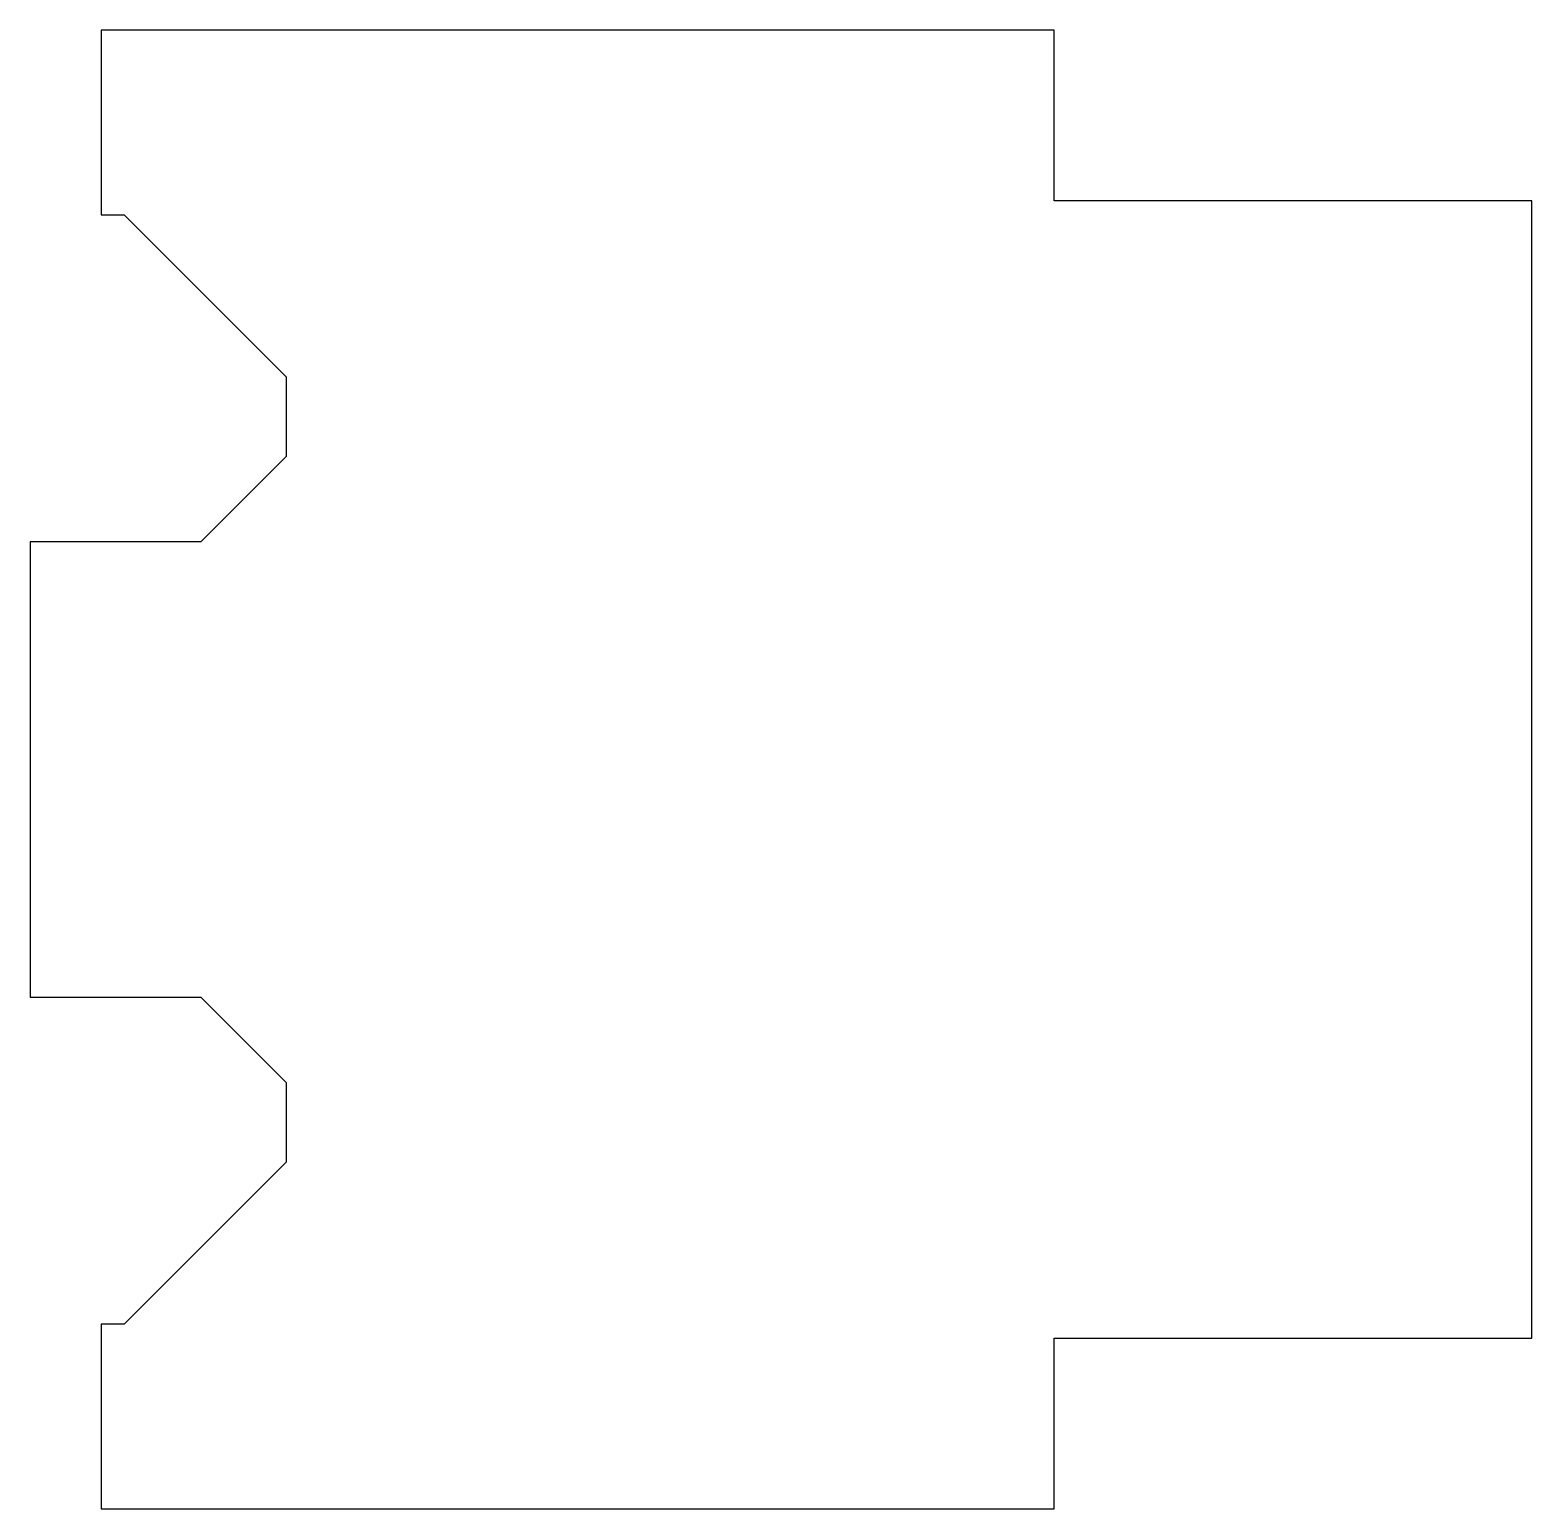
# Model space of a CAD drawing. Header units: metres. Extents: x 135 to 663, y -260 to 260.
import ezdxf

# ---------------------------------------------------------------- set-up
doc = ezdxf.new("R2010")
doc.units = ezdxf.units.M

msp = doc.modelspace()

# ---------------------------------------------------------------- linework, layer by layer
for p, q in [((495, 260), (160, 260)), ((160, 260), (160, 195)), ((495, 200), (495, 260)), ((663, 200), (495, 200)), ((663, -200), (663, 200)), ((160, 195), (168.076, 195)), ((168.076, 195), (225, 138.076)), ((225, 138.076), (225, 110)), ((225, 110), (195, 80)), ((195, 80), (135, 80)), ((135, 80), (135, -80)), ((135, -80), (195, -80)), ((195, -80), (225, -110)), ((225, -110), (225, -138.076)), ((225, -138.076), (168.076, -195)), ((168.076, -195), (160, -195)), ((160, -195), (160, -260)), ((495, -200), (663, -200)), ((495, -260), (495, -200)), ((160, -260), (495, -260))]:
    msp.add_line(p, q)

doc.saveas('drawing.dxf')
